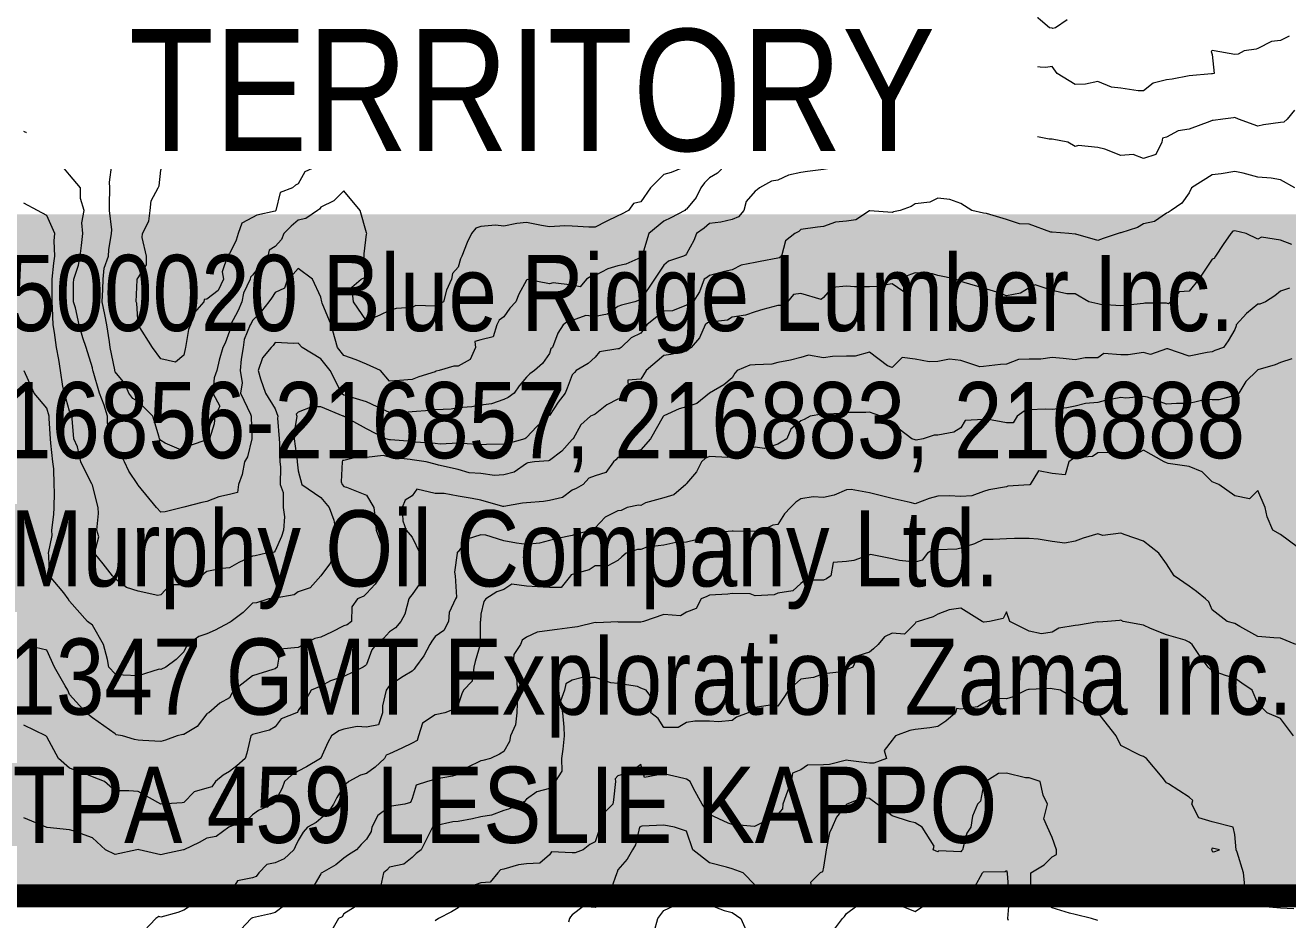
# Model space of a CAD drawing. Extents: x 537850 to 541798, y 6045627 to 6050132.
# Drawn here: x 539996.5 to 540162.2, y 6046862.9 to 6046980.4 of the extents above; entities that cross this region are included whole.
import ezdxf

# ---------------------------------------------------------------- set-up
doc = ezdxf.new("R2010")
doc.units = 0
doc.header["$LTSCALE"] = 5
doc.linetypes.add('DASHED2', pattern=[9.525, 6.35, -3.175])
doc.layers.add('Contour_Line_Intermediate', color=7, linetype='DASHED2', true_color=0xd9d9d9)
doc.layers.add('Contour_Line_Major', color=7, linetype='Continuous', true_color=0x6b6b6b)
doc.layers.add('L-MON', color=1, linetype='Continuous')
doc.layers.add('L-UNS-T', color=3, linetype='Continuous')
doc.styles.add('80', font='ARIALN.TTF', dxfattribs={"height": 10})
doc.styles.add('80L', font='ARIALN.TTF', dxfattribs={"height": 10})

# ---------------------------------------------------------------- blocks, each defined once
blk = doc.blocks.new('*U481')
h = blk.add_hatch(color=255)
edge = h.paths.add_edge_path()
edge.add_line((-104, -45.5), (104, -45.5))
edge.add_arc((104, -39.5), 6, 270, 360)
edge.add_line((110, -39.5), (110, 38))
edge.add_arc((104, 38), 6, 360, 450)
edge.add_line((104, 44), (-104, 44))
edge.add_arc((-104, 38), 6, 90, 180)
edge.add_line((-110, 38), (-110, -39.5))
edge.add_arc((-104, -39.5), 6, 180, 270)
at = {"color": 44, "flags": 128}
blk.add_lwpolyline([(-104, -45.5, 3, 3, 0), (104, -45.5, 3, 3, 0.414214), (110, -39.5, 3, 3, 0), (110, 38, 3, 0, 0.414214), (104, 44, 0, 0, 0), (-104, 44, 0, 0, 0.414214), (-110, 38, 0, 0, 0), (-110, -39.5, 0, 3, 0.414214)], format="xyseb", close=True, dxfattribs=at)
at = {"color": 44, "style": '80'}
blk.add_attdef('ENTER_TEXT_001', (-35.99, -5), '', height=10, dxfattribs=at)

msp = doc.modelspace()

# ---------------------------------------------------------------- linework, layer by layer
at = {"layer": 'Contour_Line_Intermediate', "linetype": 'Continuous', "lineweight": 13, "flags": 128}
for points, elevation in [([(540133.277, 6046981.065), (540131.755, 6046980.023), (540131.394, 6046979.948), (540131.319, 6046979.971), (540130.971, 6046980.023), (540128.319, 6046982.297)], 902.957), ([(540106.658, 6046980.685), (540104.957, 6046980.023), (540104.492, 6046979.851), (540104.32, 6046979.726), (540103.253, 6046978.09), (540101.32, 6046978.038), (540100.387, 6046977.956), (540098.32, 6046977.576), (540097.92, 6046977.423), (540097.214, 6046977.023), (540096.324, 6046976.02), (540095.321, 6046975.496), (540094.46, 6046974.884), (540092.734, 6046974.023), (540092.451, 6046973.893), (540092.321, 6046973.775), (540091.376, 6046971.968), (540089.602, 6046971.023), (540089.566, 6046970.779), (540089.321, 6046970.644), (540088.258, 6046969.086), (540087.252, 6046968.023), (540086.673, 6046967.671), (540086.321, 6046967.457), (540085.253, 6046966.092), (540084.735, 6046965.024), (540083.497, 6046962.2), (540083.461, 6046962.024), (540083.394, 6046961.951), (540083.321, 6046961.86), (540081.318, 6046961.027), (540080.321, 6046960.746), (540078.606, 6046959.024), (540077.321, 6046957.155), (540076.376, 6046956.969), (540075.699, 6046956.024), (540074.777, 6046955.568), (540074.322, 6046955.343), (540072.759, 6046954.587), (540071.322, 6046953.821), (540070.498, 6046953.848), (540068.322, 6046953.988), (540067.326, 6046954.02), (540065.322, 6046953.877), (540064.284, 6046954.062), (540062.322, 6046954.468), (540061.03, 6046954.316), (540059.322, 6046953.974), (540058.254, 6046954.092), (540056.322, 6046953.917), (540055.645, 6046953.701), (540055.095, 6046953.024), (540054.527, 6046951.819), (540053.836, 6046950.024), (540053.659, 6046949.688), (540053.323, 6046948.569), (540052.6, 6046947.747), (540052.467, 6046947.024), (540051.789, 6046945.558), (540051.431, 6046944.025), (540050.707, 6046943.64), (540050.323, 6046943.444), (540047.8, 6046943.548), (540047.323, 6046943.301), (540045.185, 6046943.163), (540044.323, 6046942.887), (540043.076, 6046942.272), (540041.323, 6046941.537), (540039.604, 6046944.025), (540039.401, 6046945.946), (540040.614, 6046947.024), (540041.105, 6046947.243), (540041.002, 6046950.024), (540041.002, 6046950.346), (540041.323, 6046952.903), (540041.339, 6046953.008), (540041.341, 6046953.024), (540041.323, 6046953.097), (540040.463, 6046956.024), (540038.323, 6046958.622), (540037.038, 6046957.31), (540035.324, 6046956.473), (540035.153, 6046956.195), (540034.875, 6046956.024), (540033.355, 6046954.993), (540032.324, 6046954.781), (540031.398, 6046953.95), (540030.472, 6046953.024), (540030.144, 6046952.204), (540029.324, 6046951.311), (540028.539, 6046950.809), (540028.336, 6046950.024), (540027.419, 6046948.929), (540026.324, 6046947.527), (540026.078, 6046947.271), (540026.052, 6046947.024), (540025.168, 6046945.18), (540024.956, 6046944.025), (540024.439, 6046942.91), (540023.469, 6046941.025), (540023.427, 6046940.922), (540023.324, 6046940.182), (540022.741, 6046938.608), (540022.461, 6046938.025), (540021.981, 6046936.369), (540021.657, 6046935.025), (540021.314, 6046934.035), (540021.126, 6046932.025), (540022.034, 6046930.315), (540021.39, 6046929.025), (540021.328, 6046928.022), (540020.674, 6046926.025), (540020.424, 6046925.925), (540020.324, 6046925.904), (540018.172, 6046925.178), (540017.324, 6046924.397), (540014.886, 6046925.464), (540014.325, 6046925.796), (540014.14, 6046926.025), (540014.091, 6046926.259), (540013.241, 6046929.025), (540011.325, 6046930.957), (540010.62, 6046931.32), (540010.098, 6046932.025), (540009.585, 6046933.285), (540008.325, 6046934.841), (540008.265, 6046935.025), (540008.252, 6046935.098), (540007.651, 6046938.025), (540007.551, 6046938.799), (540007.227, 6046941.025), (540006.964, 6046942.385), (540006.624, 6046944.025), (540006.683, 6046945.667), (540006.731, 6046947.024), (540006.885, 6046948.464), (540007.428, 6046950.024), (540007.49, 6046950.859), (540007.814, 6046953.024), (540007.867, 6046953.482), (540007.585, 6046956.024), (540007.585, 6046956.764), (540007.627, 6046959.024), (540007.586, 6046959.763), (540007.895, 6046962.024), (540007.863, 6046962.486), (540008.325, 6046964.39), (540008.592, 6046964.757), (540008.642, 6046965.024), (540011.325, 6046966.679), (540011.986, 6046967.362), (540012.3, 6046968.023), (540012.503, 6046969.844), (540012.849, 6046971.023), (540013.018, 6046972.329), (540013.703, 6046974.023), (540013.829, 6046974.519), (540014.325, 6046976.786), (540014.376, 6046976.971), (540014.384, 6046977.023), (540014.325, 6046977.353), (540013.962, 6046980.023), (540013.826, 6046980.521)], 902.957), ([(540094.208, 6046981.135), (540093.003, 6046980.023), (540092.516, 6046979.828), (540092.321, 6046979.72), (540090.954, 6046978.389), (540089.653, 6046977.023), (540089.497, 6046976.847), (540089.321, 6046976.333), (540087.951, 6046975.393), (540086.321, 6046974.639), (540085.999, 6046974.345), (540085.915, 6046974.023), (540084.617, 6046972.727), (540083.321, 6046971.187), (540083.165, 6046971.18), (540083.008, 6046971.023), (540082.433, 6046968.912), (540082.077, 6046968.023), (540080.849, 6046967.496), (540080.321, 6046967.198), (540079.36, 6046967.063), (540077.321, 6046966.559), (540075.587, 6046966.758), (540074.322, 6046966.564), (540072.359, 6046966.986), (540071.322, 6046965.325), (540071.146, 6046965.2), (540068.322, 6046965.466), (540067.776, 6046965.57), (540067.334, 6046965.024), (540066.072, 6046964.274), (540065.322, 6046963.431), (540063.633, 6046963.712), (540062.322, 6046964.295), (540061.348, 6046965.024), (540059.322, 6046965.9), (540058.317, 6046966.029), (540056.322, 6046966.029), (540055.386, 6046965.96), (540053.323, 6046965.632), (540052.831, 6046965.516), (540050.323, 6046965.509), (540049.804, 6046965.543), (540047.323, 6046965.969), (540044.33, 6046968.023), (540044.323, 6046968.03), (540043.01, 6046971.023), (540041.323, 6046973.329), (540038.762, 6046973.585), (540038.323, 6046973.46), (540037.385, 6046971.961), (540037.03, 6046971.023), (540036.856, 6046969.491), (540036.804, 6046968.023), (540036.574, 6046966.773), (540036.438, 6046965.024), (540035.324, 6046962.13), (540035.239, 6046962.024), (540033.227, 6046961.121), (540032.324, 6046959.513), (540031.988, 6046959.359), (540031.613, 6046959.024), (540029.963, 6046958.385), (540029.423, 6046956.024), (540029.371, 6046955.977), (540029.324, 6046955.93), (540026.927, 6046955.421), (540026.324, 6046955.092), (540024.961, 6046954.387), (540024.45, 6046953.024), (540024.217, 6046952.132), (540023.324, 6046950.328), (540023.158, 6046950.191), (540023.054, 6046950.024), (540022.371, 6046947.977), (540022.53, 6046947.024), (540021.837, 6046945.512), (540020.324, 6046944.378), (540020.016, 6046944.332), (540019.97, 6046944.025), (540018.721, 6046942.628), (540018.197, 6046941.025), (540017.938, 6046940.411), (540017.523, 6046938.025), (540017.492, 6046937.857), (540017.324, 6046937.047), (540016.236, 6046936.114), (540014.325, 6046936.564), (540013.203, 6046938.025), (540011.325, 6046940.998), (540011.315, 6046941.015), (540011.312, 6046941.025), (540011.159, 6046943.858), (540011.062, 6046944.025), (540011.206, 6046946.906), (540011.217, 6046947.024), (540011.325, 6046947.198), (540012.444, 6046948.905), (540012.411, 6046950.024), (540011.859, 6046952.489), (540011.893, 6046953.024), (540012.731, 6046954.618), (540012.897, 6046956.024), (540013.049, 6046957.3), (540013.955, 6046959.024), (540014.069, 6046959.279), (540014.325, 6046961.344), (540014.492, 6046961.856), (540014.659, 6046962.024), (540014.859, 6046962.558), (540016.376, 6046965.024), (540016.913, 6046965.435), (540017.324, 6046965.709), (540018.622, 6046966.726), (540018.743, 6046968.023), (540018.844, 6046969.503), (540018.894, 6046971.023), (540019.222, 6046972.126), (540019.498, 6046974.023), (540019.576, 6046974.772), (540020.324, 6046976.839), (540020.433, 6046976.914), (540020.479, 6046977.023), (540021.527, 6046978.82), (540021.848, 6046980.023), (540022.159, 6046981.188)], 903.957), ([(540162.428, 6046978.913), (540161.317, 6046978.36), (540160.097, 6046978.244), (540158.318, 6046977.295), (540158.106, 6046977.234), (540156.523, 6046977.023), (540155.755, 6046976.586), (540155.318, 6046976.524), (540152.583, 6046977.023), (540152.318, 6046977.035), (540152.297, 6046977.023), (540152.212, 6046976.917), (540152.318, 6046976.502), (540152.571, 6046974.023), (540152.357, 6046973.984), (540152.318, 6046973.975), (540152.258, 6046973.963), (540149.318, 6046973.707), (540147.077, 6046973.264), (540146.318, 6046973.187), (540144.573, 6046972.768), (540143.318, 6046971.735), (540142.607, 6046971.735), (540140.318, 6046972.078), (540139.091, 6046972.251), (540137.319, 6046972.973), (540135.703, 6046972.639), (540134.319, 6046972.598), (540131.993, 6046974.023), (540131.319, 6046974.937), (540130.511, 6046974.831), (540128.319, 6046974.95), (540126.285, 6046976.058), (540125.319, 6046975.519), (540124.184, 6046975.158), (540122.319, 6046976.139), (540120.203, 6046976.139), (540119.319, 6046975.695), (540117.648, 6046975.695), (540116.32, 6046974.8), (540116.138, 6046974.205), (540114.325, 6046974.023), (540113.382, 6046973.961), (540113.32, 6046973.922), (540111.61, 6046972.733), (540110.32, 6046972.543), (540108.305, 6046973.038), (540107.32, 6046973.012), (540105.716, 6046972.627), (540104.32, 6046972.358), (540103.08, 6046972.263), (540101.32, 6046972.128), (540100.569, 6046971.775), (540098.762, 6046971.023), (540098.609, 6046970.735), (540098.32, 6046970.472), (540097.271, 6046969.073), (540096.851, 6046968.023), (540096.039, 6046967.306), (540095.321, 6046967.282), (540093.974, 6046966.37), (540092.321, 6046965.76), (540091.716, 6046965.629), (540090.453, 6046965.024), (540089.321, 6046963.718), (540088.44, 6046962.024), (540087.391, 6046960.954), (540086.321, 6046960.342), (540085.686, 6046959.659), (540085.185, 6046959.024), (540084.593, 6046957.752), (540083.321, 6046956.186), (540083.204, 6046956.142), (540083.117, 6046956.024), (540081.27, 6046955.076), (540080.321, 6046954.626), (540078.357, 6046953.024), (540077.533, 6046950.236), (540077.431, 6046950.024), (540077.321, 6046949.871), (540075.363, 6046948.983), (540074.322, 6046948.763), (540072.99, 6046948.356), (540071.322, 6046947.495), (540070.905, 6046947.441), (540070.2, 6046947.024), (540069.339, 6046946.007), (540068.322, 6046946.211), (540065.827, 6046946.52), (540065.322, 6046946.393), (540062.396, 6046946.951), (540062.322, 6046946.885), (540061.312, 6046945.034), (540060.93, 6046944.025), (540060.144, 6046943.203), (540059.322, 6046942.058), (540058.724, 6046941.623), (540058.403, 6046941.025), (540057.93, 6046939.417), (540056.322, 6046939.059), (540055.547, 6046938.801), (540055.633, 6046938.025), (540054.903, 6046936.444), (540053.323, 6046935.575), (540052.783, 6046935.565), (540050.854, 6046935.025), (540050.445, 6046934.903), (540050.323, 6046934.837), (540048.18, 6046934.168), (540047.323, 6046933.825), (540045.636, 6046933.712), (540044.323, 6046933.625), (540043.142, 6046935.025), (540041.323, 6046935.843), (540039.949, 6046936.399), (540038.323, 6046936.978), (540037.48, 6046938.025), (540037.21, 6046939.138), (540036.664, 6046941.025), (540035.496, 6046943.852), (540035.436, 6046944.025), (540035.324, 6046944.636), (540034.199, 6046947.024), (540032.324, 6046948.411), (540031.686, 6046947.662), (540030.937, 6046947.024), (540030.521, 6046945.827), (540029.324, 6046945.257), (540028.847, 6046944.502), (540028.496, 6046944.025), (540027.532, 6046942.817), (540026.324, 6046941.584), (540026.147, 6046941.202), (540026.055, 6046941.025), (540025.256, 6046939.093), (540025.108, 6046938.025), (540024.848, 6046936.501), (540024.709, 6046935.025), (540024.965, 6046933.384), (540024.746, 6046932.025), (540026.071, 6046929.279), (540026.164, 6046929.025), (540026.252, 6046926.097), (540026.251, 6046926.025), (540025.666, 6046923.684), (540025.29, 6046923.026), (540025.002, 6046921.348), (540024.517, 6046920.026), (540024.364, 6046918.986), (540023.324, 6046918.72), (540021.934, 6046918.416), (540020.324, 6046917.823), (540019.679, 6046917.671), (540017.324, 6046917.042), (540017.308, 6046917.042), (540017.132, 6046917.026), (540014.886, 6046916.465), (540014.325, 6046916.402), (540013.749, 6046917.026), (540011.325, 6046919.941), (540011.295, 6046919.996), (540011.289, 6046920.026), (540010.084, 6046921.785), (540009.521, 6046923.026), (540009.122, 6046923.823), (540008.325, 6046924.222), (540007.252, 6046926.025), (540007.361, 6046926.989), (540007.322, 6046929.025), (540006.872, 6046930.478), (540006.241, 6046932.025), (540005.407, 6046934.943), (540005.38, 6046935.025), (540005.325, 6046935.342), (540004.514, 6046938.025), (540004.046, 6046939.304), (540003.584, 6046941.025), (540003.125, 6046943.224), (540002.853, 6046944.025), (540002.853, 6046946.496), (540002.889, 6046947.024), (540003.51, 6046948.84), (540003.724, 6046950.024), (540003.896, 6046951.453), (540004.056, 6046953.024), (540003.932, 6046954.417), (540004.243, 6046956.024), (540003.758, 6046957.591), (540003.758, 6046959.024), (540002.325, 6046960.698), (540001.2, 6046962.024), (539999.43, 6046964.919), (539999.359, 6046965.024), (539999.325, 6046965.091), (539999.258, 6046965.091), (539996.325, 6046966.415)], 901.957), ([(540163.142, 6046969.199), (540162.189, 6046968.023), (540161.721, 6046967.62), (540161.317, 6046967.574), (540159.058, 6046967.283), (540158.318, 6046967.098), (540155.78, 6046968.023), (540155.318, 6046968.26), (540155.136, 6046968.206), (540153.74, 6046968.023), (540152.472, 6046967.87), (540152.318, 6046967.858), (540152.029, 6046967.735), (540149.318, 6046966.708), (540147.852, 6046966.489), (540146.318, 6046965.677), (540145.808, 6046965.534), (540145.704, 6046965.024), (540144.937, 6046963.405), (540143.318, 6046962.865), (540141.96, 6046963.382), (540140.318, 6046963.246), (540138.249, 6046964.093), (540137.319, 6046964.291), (540134.767, 6046964.575), (540134.319, 6046964.425), (540133.378, 6046965.024), (540131.319, 6046965.382), (540130.944, 6046965.399), (540128.319, 6046965.905), (540127.665, 6046965.678), (540125.319, 6046965.863), (540123.939, 6046966.404), (540122.319, 6046966.426), (540120.711, 6046966.632), (540119.319, 6046965.905), (540118.283, 6046966.06), (540116.368, 6046965.024), (540116.32, 6046965.004), (540116.277, 6046964.981), (540115.947, 6046965.024), (540113.32, 6046965.085), (540113.256, 6046965.087), (540112.643, 6046965.024), (540110.32, 6046964.248), (540109.132, 6046962.024), (540107.817, 6046961.527), (540107.32, 6046961.603), (540104.376, 6046961.968), (540104.32, 6046961.955), (540101.824, 6046961.52), (540101.32, 6046961.396), (540099.202, 6046961.143), (540098.32, 6046961.011), (540096.694, 6046960.651), (540095.321, 6046960.032), (540094.472, 6046959.873), (540092.881, 6046959.024), (540092.601, 6046958.744), (540092.321, 6046958.584), (540091.13, 6046957.214), (540090.834, 6046956.024), (540090.13, 6046955.215), (540089.321, 6046954.847), (540087.834, 6046954.511), (540086.321, 6046954.333), (540085.621, 6046953.725), (540084.644, 6046953.024), (540084.27, 6046952.076), (540083.321, 6046950.357), (540083.181, 6046950.165), (540082.923, 6046950.024), (540080.957, 6046949.388), (540080.321, 6046948.832), (540079.116, 6046947.024), (540077.321, 6046944.332), (540077.088, 6046944.258), (540076.553, 6046944.025), (540074.77, 6046943.576), (540074.322, 6046943.426), (540072.954, 6046942.393), (540071.322, 6046942.119), (540070.09, 6046942.257), (540068.322, 6046941.596), (540067.826, 6046941.521), (540067.106, 6046941.025), (540066.428, 6046939.919), (540065.742, 6046938.025), (540065.485, 6046937.862), (540065.322, 6046937.257), (540064.399, 6046935.948), (540063.356, 6046935.025), (540062.766, 6046934.582), (540062.322, 6046934.138), (540061.342, 6046933.005), (540060.696, 6046932.025), (540059.888, 6046931.46), (540059.322, 6046931.219), (540057.704, 6046930.644), (540056.322, 6046930.458), (540055.118, 6046930.23), (540053.323, 6046930.098), (540052.437, 6046929.911), (540050.323, 6046929.838), (540049.601, 6046929.747), (540047.323, 6046929.565), (540046.794, 6046929.555), (540044.323, 6046929.505), (540043.441, 6046929.907), (540041.323, 6046930.917), (540038.665, 6046931.684), (540038.323, 6046931.791), (540038.001, 6046932.025), (540037.755, 6046932.593), (540036.546, 6046935.025), (540035.324, 6046936.552), (540032.839, 6046938.025), (540032.324, 6046938.594), (540031.783, 6046938.566), (540029.324, 6046938.683), (540029.044, 6046938.305), (540028.78, 6046938.025), (540027.657, 6046936.692), (540027.066, 6046935.025), (540027.411, 6046933.938), (540028.056, 6046932.025), (540029.324, 6046929.975), (540029.672, 6046929.025), (540029.621, 6046928.729), (540029.82, 6046926.025), (540029.904, 6046925.445), (540029.941, 6046923.026), (540030.002, 6046922.347), (540029.963, 6046920.026), (540030.355, 6046918.995), (540030.377, 6046917.026), (540030.541, 6046915.809), (540030.422, 6046914.026), (540030.146, 6046913.204), (540029.324, 6046911.302), (540029.193, 6046911.157), (540028.19, 6046911.026), (540026.669, 6046910.681), (540026.324, 6046910.603), (540024.561, 6046909.789), (540023.324, 6046909.068), (540022.363, 6046908.988), (540020.324, 6046908.617), (540020.007, 6046908.343), (540019.705, 6046908.026), (540018.049, 6046907.302), (540017.324, 6046906.836), (540015.515, 6046906.836), (540014.325, 6046905.526), (540013.917, 6046905.434), (540011.325, 6046906.038), (540009.809, 6046906.511), (540008.325, 6046907.624), (540007.954, 6046908.026), (540006.717, 6046909.635), (540005.586, 6046911.026), (540006.187, 6046913.164), (540005.914, 6046914.026), (540006.133, 6046916.218), (540006.066, 6046917.026), (540005.325, 6046919.95), (540005.287, 6046920.026), (540005.263, 6046920.088), (540003.797, 6046923.026), (540003.348, 6046925.002), (540002.869, 6046926.025), (540002.651, 6046928.7), (540002.705, 6046929.025), (540002.325, 6046929.664), (540001.644, 6046932.025), (540001.461, 6046932.889), (540001.15, 6046935.025), (540000.905, 6046936.445), (540000.607, 6046938.025), (540000.367, 6046939.983), (540000.155, 6046941.025), (540000.096, 6046943.254), (540000.024, 6046944.025), (540000.024, 6046946.326), (540000.024, 6046947.024), (540000.239, 6046949.11), (540000.409, 6046950.024), (540000.297, 6046952.053), (540000.38, 6046953.024), (539999.325, 6046955.384), (539998.104, 6046956.024), (539996.325, 6046957.002)], 900.957), ([(540162.776, 6046951.565), (540161.317, 6046952.135), (540158.797, 6046952.545), (540158.318, 6046952.242), (540156.804, 6046953.024), (540155.318, 6046953.371), (540155.048, 6046953.294), (540154.797, 6046953.024), (540153.791, 6046951.551), (540152.748, 6046950.024), (540152.604, 6046949.738), (540152.318, 6046949.648), (540150.569, 6046947.024), (540149.318, 6046945.445), (540147.986, 6046945.356), (540146.922, 6046944.025), (540146.572, 6046943.771), (540146.318, 6046943.842), (540143.501, 6046943.842), (540143.318, 6046943.806), (540140.781, 6046943.562), (540140.318, 6046943.5), (540137.653, 6046943.69), (540137.319, 6046943.79), (540136.15, 6046944.025), (540134.319, 6046945.071), (540133.268, 6046945.075), (540131.319, 6046945.515), (540129.083, 6046946.26), (540128.319, 6046945.878), (540127.179, 6046945.165), (540125.319, 6046944.827), (540124.056, 6046945.288), (540122.319, 6046945.812), (540119.767, 6046946.577), (540119.319, 6046946.711), (540118.694, 6046947.024), (540116.32, 6046947.499), (540115.623, 6046947.721), (540113.32, 6046947.844), (540112.705, 6046947.639), (540111.212, 6046947.024), (540112.401, 6046944.943), (540110.32, 6046946.4), (540108.295, 6046946.049), (540107.32, 6046945.984), (540105.36, 6046945.984), (540104.32, 6046946.071), (540102.432, 6046945.913), (540101.32, 6046944.618), (540101.008, 6046944.337), (540098.32, 6046945.11), (540097.356, 6046944.989), (540096.584, 6046944.025), (540095.807, 6046943.539), (540095.321, 6046943.539), (540093.34, 6046943.005), (540092.321, 6046942.731), (540091.07, 6046942.275), (540089.321, 6046942.004), (540088.703, 6046941.642), (540086.321, 6046941.37), (540086.068, 6046941.278), (540085.77, 6046941.025), (540085.023, 6046939.323), (540083.931, 6046938.025), (540083.596, 6046937.75), (540083.321, 6046937.551), (540081.248, 6046937.099), (540080.321, 6046936.973), (540078.023, 6046935.025), (540077.321, 6046933.856), (540075.601, 6046933.746), (540075.702, 6046932.025), (540074.938, 6046931.408), (540074.322, 6046931.245), (540072.842, 6046930.505), (540071.322, 6046929.289), (540071.157, 6046929.19), (540070.723, 6046929.025), (540069.458, 6046927.889), (540068.434, 6046926.025), (540068.367, 6046925.98), (540068.322, 6046925.967), (540066.934, 6046924.414), (540065.322, 6046923.195), (540065.206, 6046923.142), (540063.345, 6046923.026), (540062.476, 6046922.872), (540062.322, 6046922.79), (540060.71, 6046921.638), (540059.322, 6046921.308), (540058.108, 6046921.24), (540056.322, 6046921.484), (540054.795, 6046921.553), (540053.323, 6046921.995), (540050.777, 6046922.572), (540050.323, 6046922.716), (540049.153, 6046923.026), (540047.323, 6046923.287), (540047.039, 6046923.31), (540044.323, 6046923.639), (540043.516, 6046923.832), (540041.323, 6046923.581), (540040.589, 6046923.76), (540038.323, 6046923.173), (540038.164, 6046923.185), (540038.113, 6046923.026), (540037.973, 6046920.376), (540038.118, 6046920.026), (540038.323, 6046919.772), (540038.664, 6046919.686), (540041.323, 6046918.654), (540042.251, 6046917.026), (540042.419, 6046915.93), (540042.561, 6046914.026), (540043.329, 6046912.02), (540043.388, 6046911.026), (540043.448, 6046908.902), (540043.181, 6046908.026), (540042.426, 6046906.924), (540041.323, 6046905.703), (540040.968, 6046905.381), (540040.14, 6046905.026), (540039.388, 6046903.962), (540039.341, 6046902.027), (540038.747, 6046901.603), (540038.323, 6046901.477), (540036.702, 6046900.648), (540035.324, 6046899.998), (540034.538, 6046899.812), (540032.863, 6046899.027), (540032.584, 6046898.766), (540032.324, 6046898.623), (540029.964, 6046898.387), (540029.591, 6046896.027), (540029.324, 6046895.819), (540029.024, 6046895.728), (540026.324, 6046894.916), (540023.912, 6046893.027), (540023.673, 6046892.678), (540023.324, 6046892.012), (540022.04, 6046891.311), (540020.595, 6046890.027), (540020.394, 6046889.957), (540020.324, 6046889.9), (540019.093, 6046888.259), (540017.324, 6046887.2), (540017.175, 6046887.176), (540016.464, 6046887.027), (540014.919, 6046886.433), (540014.325, 6046886.263), (540011.943, 6046886.409), (540011.325, 6046886.447), (540010.846, 6046886.549), (540009.293, 6046887.027), (540008.454, 6046887.156), (540008.325, 6046887.269), (540007.553, 6046887.799), (540005.325, 6046889.407), (540004.492, 6046890.027), (540002.325, 6046892.452), (540002.095, 6046893.027), (540001.755, 6046893.597), (540000.34, 6046896.027), (539999.325, 6046898.291), (539996.382, 6046898.97)], 898.957), ([(540162.497, 6046945.845), (540161.317, 6046945.412), (540160.533, 6046944.809), (540159.313, 6046944.025), (540158.602, 6046943.74), (540158.318, 6046943.71), (540156.832, 6046942.51), (540155.483, 6046941.025), (540155.462, 6046940.881), (540155.318, 6046940.388), (540154.447, 6046938.896), (540153.814, 6046938.025), (540152.692, 6046937.651), (540152.318, 6046937.458), (540151.661, 6046937.368), (540149.318, 6046936.915), (540146.485, 6046937.858), (540146.318, 6046937.853), (540144.221, 6046937.122), (540143.318, 6046937.383), (540141.281, 6046937.062), (540140.318, 6046937.083), (540138.118, 6046937.226), (540137.319, 6046936.679), (540135.664, 6046936.679), (540134.319, 6046936.424), (540132.767, 6046936.577), (540131.319, 6046936.73), (540129.826, 6046936.518), (540128.319, 6046936.518), (540126.885, 6046936.459), (540125.319, 6046935.858), (540124.528, 6046935.816), (540122.319, 6046935.538), (540121.835, 6046935.509), (540119.319, 6046936.347), (540117.832, 6046936.512), (540116.32, 6046936.21), (540115.176, 6046936.169), (540113.32, 6046936.505), (540111.641, 6046936.704), (540110.32, 6046935.42), (540109.716, 6046935.629), (540107.32, 6046937.399), (540105.467, 6046936.878), (540104.32, 6046936.908), (540102.486, 6046936.859), (540101.32, 6046936.685), (540099.318, 6046937.027), (540098.32, 6046936.739), (540096.981, 6046936.365), (540095.321, 6046936.082), (540094.506, 6046935.84), (540092.321, 6046935.765), (540091.622, 6046935.724), (540089.966, 6046935.025), (540089.667, 6046934.678), (540089.321, 6046934.027), (540088.229, 6046933.117), (540086.321, 6046932.027), (540086.321, 6046932.026), (540086.32, 6046932.025), (540084.677, 6046930.669), (540083.321, 6046930.244), (540082.369, 6046929.977), (540080.321, 6046929.047), (540080.298, 6046929.025), (540080.273, 6046928.977), (540078.607, 6046926.025), (540077.321, 6046924.611), (540076.108, 6046924.239), (540074.322, 6046923.569), (540074.057, 6046923.29), (540073.715, 6046923.026), (540072.725, 6046921.623), (540071.322, 6046921.176), (540070.478, 6046920.87), (540069.74, 6046920.026), (540068.816, 6046919.531), (540068.322, 6046919.291), (540067.035, 6046918.313), (540065.322, 6046917.94), (540064.532, 6046917.816), (540062.322, 6046917.63), (540061.768, 6046917.58), (540059.322, 6046917.151), (540059.188, 6046917.16), (540056.322, 6046917.998), (540055.173, 6046918.176), (540053.323, 6046918.514), (540051.509, 6046918.84), (540050.323, 6046918.833), (540047.93, 6046919.418), (540047.323, 6046918.533), (540046.379, 6046917.97), (540045.986, 6046917.026), (540046.09, 6046915.259), (540046.534, 6046914.026), (540047.323, 6046913.112), (540048.323, 6046911.026), (540048.448, 6046909.901), (540048.579, 6046908.026), (540048.323, 6046907.026), (540047.323, 6046905.571), (540047.051, 6046905.299), (540046.862, 6046905.026), (540046.348, 6046903.002), (540045.809, 6046902.027), (540045.123, 6046901.227), (540044.323, 6046900.67), (540043.558, 6046899.792), (540042.555, 6046899.027), (540042.01, 6046898.34), (540041.323, 6046896.391), (540041.15, 6046896.2), (540040.868, 6046896.027), (540038.323, 6046894.813), (540036.559, 6046894.263), (540035.324, 6046893.566), (540034.028, 6046893.027), (540033.426, 6046891.924), (540032.324, 6046890.349), (540032.243, 6046890.108), (540032.136, 6046890.027), (540030.118, 6046889.233), (540029.324, 6046888.203), (540028.574, 6046887.778), (540026.324, 6046887.202), (540026.233, 6046887.119), (540026.133, 6046887.027), (540025.593, 6046884.759), (540025.373, 6046884.028), (540024.277, 6046883.074), (540023.324, 6046882.32), (540022.486, 6046881.866), (540021.5, 6046881.028), (540021.016, 6046880.336), (540020.324, 6046880.155), (540018.69, 6046879.662), (540017.324, 6046878.246), (540017.12, 6046878.232), (540014.325, 6046878.041), (540014.291, 6046878.061), (540011.325, 6046879.712), (540010.103, 6046879.806), (540008.325, 6046879.806), (540006.897, 6046881.028), (540005.325, 6046881.617), (540004.265, 6046882.088), (540002.325, 6046882.795), (540000.887, 6046884.028), (539999.325, 6046886.91), (539999.187, 6046887.027), (539996.325, 6046888.408)], 897.957), ([(540162.786, 6046936.557), (540161.317, 6046936.041), (540160.604, 6046935.739), (540158.318, 6046935.082), (540158.291, 6046935.051), (540158.218, 6046935.025), (540156.758, 6046933.585), (540155.812, 6046932.025), (540155.572, 6046931.771), (540155.318, 6046931.706), (540153.192, 6046931.151), (540152.318, 6046931.151), (540151.5, 6046931.208), (540149.318, 6046930.675), (540147.652, 6046930.691), (540146.318, 6046930.599), (540143.826, 6046931.517), (540143.318, 6046931.605), (540140.981, 6046931.363), (540140.318, 6046931.482), (540138.285, 6046931.058), (540137.319, 6046930.794), (540135.683, 6046930.661), (540134.319, 6046930.32), (540133.25, 6046930.094), (540131.319, 6046929.887), (540130.432, 6046929.912), (540128.319, 6046929.848), (540127.657, 6046929.688), (540126.722, 6046929.025), (540126.185, 6046928.159), (540125.319, 6046928.159), (540122.728, 6046928.616), (540122.319, 6046928.561), (540119.905, 6046928.44), (540119.319, 6046927.485), (540118.423, 6046926.922), (540116.32, 6046926.538), (540115.826, 6046926.519), (540114.407, 6046926.025), (540113.465, 6046925.88), (540113.32, 6046925.898), (540112.92, 6046926.025), (540110.32, 6046928.018), (540108.815, 6046929.025), (540107.32, 6046929.548), (540106.845, 6046929.501), (540104.32, 6046929.501), (540103.993, 6046929.352), (540101.32, 6046929.266), (540101.074, 6046929.272), (540099.548, 6046929.025), (540098.778, 6046928.568), (540098.32, 6046928.408), (540097.023, 6046927.323), (540096.508, 6046926.025), (540095.729, 6046925.618), (540095.321, 6046925.338), (540093.563, 6046924.783), (540092.321, 6046924.955), (540090.735, 6046924.612), (540089.321, 6046923.651), (540088.75, 6046923.596), (540086.321, 6046923.698), (540085.829, 6046923.517), (540085.3, 6046923.026), (540084.635, 6046921.711), (540083.321, 6046920.182), (540083.252, 6046920.095), (540083.214, 6046920.026), (540081.67, 6046918.677), (540080.321, 6046918.268), (540077.926, 6046917.631), (540077.321, 6046917.296), (540077.018, 6046917.33), (540075.544, 6046917.026), (540074.732, 6046916.616), (540074.322, 6046916.58), (540072.619, 6046915.728), (540071.322, 6046914.331), (540071.18, 6046914.168), (540070.925, 6046914.026), (540068.852, 6046913.496), (540068.322, 6046913.343), (540066.396, 6046912.953), (540065.322, 6046912.665), (540064.01, 6046912.339), (540062.322, 6046912.175), (540061.006, 6046912.343), (540059.322, 6046912.619), (540056.96, 6046913.388), (540056.322, 6046913.43), (540054.506, 6046912.843), (540053.323, 6046911.171), (540053.221, 6046911.128), (540053.204, 6046911.026), (540052.842, 6046908.507), (540052.925, 6046908.026), (540053.119, 6046905.23), (540052.977, 6046905.026), (540052.147, 6046903.202), (540052.059, 6046902.027), (540051.47, 6046900.879), (540050.323, 6046900.069), (540049.892, 6046899.457), (540049.616, 6046899.027), (540048.816, 6046897.534), (540047.731, 6046896.027), (540047.568, 6046895.782), (540047.323, 6046895.506), (540046.132, 6046894.836), (540044.323, 6046893.633), (540043.906, 6046893.027), (540043.403, 6046890.947), (540043.403, 6046890.027), (540042.862, 6046888.488), (540041.323, 6046888.147), (540040.082, 6046888.269), (540038.323, 6046887.9), (540037.663, 6046887.688), (540036.728, 6046887.027), (540036.215, 6046886.136), (540035.324, 6046884.101), (540035.285, 6046884.066), (540035.271, 6046884.028), (540033.41, 6046882.941), (540032.324, 6046882.377), (540031.48, 6046881.871), (540030.548, 6046881.028), (540030.221, 6046880.13), (540029.324, 6046878.42), (540029.164, 6046878.188), (540028.972, 6046878.028), (540027.147, 6046877.205), (540026.324, 6046876.644), (540025.516, 6046875.836), (540023.324, 6046875.053), (540023.303, 6046875.049), (540023.235, 6046875.028), (540021.55, 6046873.803), (540020.324, 6046873.573), (540019.342, 6046873.01), (540017.324, 6046872.039), (540017.316, 6046872.036), (540017.292, 6046872.028), (540014.832, 6046871.52), (540014.325, 6046871.394), (540011.474, 6046872.028), (540011.325, 6046872.1), (540011.138, 6046872.028), (540008.325, 6046871.418), (540007.046, 6046872.028), (540005.325, 6046873.606), (540002.791, 6046874.562), (540002.325, 6046874.68), (539999.379, 6046874.974), (539999.325, 6046874.979), (539999.256, 6046875.028), (539996.325, 6046876.235)], 896.957), ([(540163.474, 6046911.87), (540161.317, 6046913.449), (540160.308, 6046914.026), (540159.551, 6046915.793), (540159.305, 6046917.026), (540158.318, 6046919.253), (540157.212, 6046918.132), (540155.318, 6046918.538), (540153.206, 6046920.026), (540152.318, 6046920.381), (540150.996, 6046921.703), (540149.318, 6046922.422), (540146.53, 6046922.814), (540146.318, 6046922.876), (540146.035, 6046923.026), (540143.318, 6046924.554), (540142.34, 6046924.004), (540140.318, 6046923.828), (540139.118, 6046924.226), (540137.319, 6046924.181), (540136.625, 6046923.719), (540134.319, 6046923.518), (540133.977, 6046923.367), (540133.521, 6046923.026), (540133.037, 6046921.308), (540131.319, 6046921.462), (540129.523, 6046921.821), (540128.446, 6046920.026), (540128.374, 6046919.97), (540128.319, 6046919.988), (540125.521, 6046919.824), (540125.319, 6046919.746), (540123.015, 6046919.33), (540122.319, 6046919.134), (540120.787, 6046918.558), (540119.319, 6046918.463), (540117.783, 6046918.563), (540116.32, 6046918.51), (540115.163, 6046918.182), (540113.32, 6046917.518), (540112.684, 6046917.662), (540110.32, 6046918.2), (540108.752, 6046918.594), (540107.32, 6046918.939), (540104.952, 6046919.394), (540104.32, 6046919.327), (540102.7, 6046918.646), (540101.32, 6046918.333), (540099.946, 6046918.401), (540098.32, 6046918.143), (540097.649, 6046917.697), (540096.974, 6046917.026), (540096.176, 6046916.17), (540095.321, 6046914.771), (540094.638, 6046914.709), (540093.273, 6046914.026), (540092.437, 6046913.909), (540092.321, 6046913.871), (540089.422, 6046913.925), (540089.321, 6046913.922), (540086.652, 6046913.695), (540086.321, 6046913.695), (540084.565, 6046912.782), (540083.321, 6046912.481), (540081.911, 6046912.436), (540080.321, 6046912.073), (540078.117, 6046911.822), (540077.321, 6046911.498), (540076.868, 6046911.479), (540075.416, 6046911.026), (540074.811, 6046910.537), (540074.322, 6046910.06), (540073.006, 6046909.342), (540071.322, 6046909.342), (540070.523, 6046908.825), (540068.322, 6046908.225), (540068.184, 6046908.164), (540068.1, 6046908.026), (540066.855, 6046906.494), (540065.322, 6046906.507), (540063.754, 6046906.594), (540062.322, 6046906.674), (540060.406, 6046906.943), (540059.322, 6046906.261), (540058.42, 6046905.929), (540056.976, 6046905.026), (540056.702, 6046904.647), (540056.322, 6046902.987), (540056.26, 6046902.089), (540056.249, 6046902.027), (540056.249, 6046899.1), (540056.223, 6046899.027), (540055.571, 6046896.779), (540055.411, 6046896.027), (540055.164, 6046894.186), (540054.04, 6046893.027), (540053.827, 6046892.522), (540053.323, 6046891.08), (540052.807, 6046890.543), (540051.606, 6046890.027), (540050.525, 6046889.825), (540050.323, 6046889.779), (540048.679, 6046888.671), (540048.137, 6046887.027), (540047.939, 6046886.411), (540047.323, 6046886.078), (540045.956, 6046885.394), (540044.323, 6046884.676), (540043.877, 6046884.474), (540043.657, 6046884.028), (540042.429, 6046882.921), (540041.323, 6046882.07), (540040.506, 6046881.845), (540038.998, 6046881.028), (540038.647, 6046880.704), (540038.323, 6046880.406), (540037.415, 6046878.936), (540036.982, 6046878.028), (540036.335, 6046877.016), (540035.324, 6046876.141), (540034.711, 6046875.64), (540033.574, 6046875.028), (540032.997, 6046874.355), (540032.324, 6046873.278), (540031.921, 6046872.431), (540031.756, 6046872.028), (540030.505, 6046870.847), (540029.324, 6046870.318), (540028.24, 6046870.112), (540027.157, 6046869.028), (540026.815, 6046868.538), (540026.324, 6046868.382), (540024.377, 6046867.976), (540023.324, 6046866.254), (540023.194, 6046866.159), (540020.846, 6046866.028), (540020.34, 6046866.013), (540020.324, 6046866.007), (540018.473, 6046864.88), (540017.324, 6046864.134), (540016.549, 6046863.804), (540014.325, 6046863.217), (540014.065, 6046863.288), (540013.649, 6046863.029), (540011.325, 6046860.565)], 895.957), ([(540162.992, 6046887.027), (540161.317, 6046889.29), (540159.547, 6046890.027), (540158.318, 6046891.256), (540157.557, 6046893.027), (540156.237, 6046893.947), (540155.318, 6046894.577), (540154.2, 6046894.909), (540152.318, 6046895.577), (540151.784, 6046896.027), (540150.738, 6046897.447), (540149.71, 6046899.027), (540149.481, 6046899.19), (540149.318, 6046899.341), (540148.766, 6046899.579), (540146.318, 6046900.289), (540144.215, 6046901.13), (540143.318, 6046901.538), (540140.63, 6046902.027), (540140.318, 6046902.23), (540140.166, 6046902.179), (540138.604, 6046902.027), (540137.382, 6046901.963), (540137.319, 6046901.975), (540134.792, 6046901.554), (540134.319, 6046901.504), (540132.198, 6046901.147), (540131.319, 6046900.633), (540129.914, 6046900.432), (540128.319, 6046900.751), (540125.768, 6046902.027), (540125.319, 6046903.296), (540124.901, 6046902.444), (540123.082, 6046902.027), (540122.392, 6046901.954), (540122.319, 6046901.957), (540122.128, 6046902.027), (540119.319, 6046903.791), (540117.794, 6046903.552), (540116.32, 6046903.002), (540115.714, 6046902.632), (540113.718, 6046902.027), (540113.409, 6046901.938), (540113.32, 6046901.76), (540111.953, 6046900.393), (540110.32, 6046900.519), (540109.326, 6046900.021), (540108.475, 6046899.027), (540107.884, 6046898.463), (540107.32, 6046898.015), (540105.829, 6046897.518), (540105.151, 6046896.027), (540104.32, 6046895.696), (540103.736, 6046895.443), (540101.32, 6046895.169), (540099.998, 6046894.704), (540098.32, 6046894.479), (540096.721, 6046893.027), (540096.161, 6046892.187), (540095.321, 6046890.928), (540094.291, 6046891.056), (540092.321, 6046890.728), (540091.881, 6046890.467), (540091.397, 6046890.027), (540089.88, 6046889.468), (540089.321, 6046889.032), (540087.507, 6046888.841), (540086.321, 6046888.944), (540084.404, 6046888.944), (540083.321, 6046888.762), (540082.244, 6046888.105), (540080.321, 6046888.105), (540079.594, 6046889.3), (540078.63, 6046890.027), (540079.004, 6046891.71), (540078.016, 6046893.027), (540077.321, 6046893.299), (540076.868, 6046893.481), (540074.322, 6046893.913), (540073.372, 6046893.977), (540071.322, 6046894.669), (540069.68, 6046894.669), (540068.322, 6046894.344), (540067.48, 6046893.869), (540067.294, 6046893.027), (540066.759, 6046891.591), (540067.023, 6046890.027), (540067.205, 6046888.144), (540067.251, 6046887.027), (540067.092, 6046885.257), (540066.897, 6046884.028), (540066.949, 6046882.401), (540066.055, 6046881.028), (540065.847, 6046880.502), (540065.322, 6046880.123), (540063.67, 6046879.68), (540062.322, 6046878.694), (540062.005, 6046878.345), (540061.545, 6046878.028), (540059.966, 6046877.384), (540059.322, 6046877.226), (540057.735, 6046876.615), (540056.322, 6046876.388), (540055.213, 6046876.137), (540053.323, 6046875.783), (540052.641, 6046875.71), (540050.323, 6046875.196), (540050.226, 6046875.125), (540049.976, 6046875.028), (540049.091, 6046873.259), (540048.476, 6046872.028), (540047.808, 6046871.543), (540047.323, 6046871.035), (540046.208, 6046870.143), (540044.323, 6046869.754), (540043.962, 6046869.39), (540043.548, 6046869.028), (540043.146, 6046867.205), (540042.247, 6046866.028), (540041.78, 6046865.571), (540041.323, 6046865.167), (540039.812, 6046864.539), (540038.323, 6046863.637), (540038.101, 6046863.251), (540037.62, 6046863.029), (540036.777, 6046861.482)], 893.957), ([(540163.03, 6046864.316), (540161.317, 6046864.388), (540159.822, 6046864.524), (540158.318, 6046864.66), (540156.574, 6046866.028), (540156.574, 6046867.772), (540156.444, 6046869.028), (540155.619, 6046871.727), (540155.491, 6046872.028), (540155.318, 6046874.046), (540155.073, 6046875.028), (540152.318, 6046875.716), (540150.557, 6046876.267), (540149.676, 6046878.028), (540149.804, 6046878.514), (540149.318, 6046878.971), (540146.614, 6046880.732), (540146.318, 6046880.828), (540146.208, 6046881.028), (540145.769, 6046881.576), (540143.727, 6046884.028), (540143.318, 6046884.3), (540142.909, 6046884.436), (540140.318, 6046885.732), (540139.742, 6046887.027), (540137.632, 6046889.714), (540137.588, 6046890.027), (540137.319, 6046890.178), (540136.866, 6046890.48), (540134.319, 6046891.895), (540132.402, 6046893.027), (540131.319, 6046893.21), (540131.123, 6046893.223), (540128.319, 6046893.124), (540128.231, 6046893.115), (540127.925, 6046893.027), (540126.188, 6046892.158), (540125.319, 6046891.887), (540123.419, 6046891.928), (540122.319, 6046891.306), (540121.52, 6046890.826), (540119.319, 6046890.512), (540118.754, 6046890.593), (540118.641, 6046890.027), (540117.379, 6046888.968), (540116.32, 6046888.229), (540115.255, 6046888.092), (540113.32, 6046887.832), (540112.623, 6046887.724), (540110.736, 6046887.027), (540110.558, 6046886.789), (540110.32, 6046886.472), (540109.257, 6046885.091), (540109.579, 6046884.028), (540107.926, 6046883.422), (540107.32, 6046883.423), (540104.55, 6046883.797), (540104.32, 6046883.817), (540102.101, 6046883.247), (540101.32, 6046883.209), (540099.18, 6046883.168), (540098.32, 6046882.556), (540097.229, 6046882.119), (540097.047, 6046881.028), (540096.588, 6046879.761), (540095.96, 6046878.028), (540095.92, 6046877.429), (540095.321, 6046876.75), (540094.244, 6046876.104), (540092.321, 6046875.142), (540092.221, 6046875.128), (540089.321, 6046875.37), (540088.795, 6046875.554), (540086.321, 6046876.688), (540085.365, 6046878.028), (540084.233, 6046880.115), (540083.784, 6046881.028), (540083.321, 6046881.34), (540082.951, 6046881.397), (540080.321, 6046882.029), (540077.823, 6046881.529), (540077.321, 6046883.256), (540076.048, 6046882.301), (540074.322, 6046881.761), (540073.955, 6046881.394), (540074.007, 6046881.028), (540073.726, 6046878.623), (540073.632, 6046878.028), (540072.477, 6046876.873), (540071.892, 6046875.028), (540071.799, 6046874.551), (540071.322, 6046873.08), (540070.62, 6046872.729), (540069.743, 6046872.028), (540068.699, 6046871.651), (540068.322, 6046871.651), (540065.588, 6046871.762), (540065.322, 6046871.405), (540064.064, 6046870.287), (540062.322, 6046870.209), (540061.255, 6046870.095), (540059.322, 6046869.52), (540058.915, 6046869.435), (540058.54, 6046869.028), (540057.532, 6046867.819), (540056.322, 6046867.698), (540055.086, 6046867.265), (540054.565, 6046866.028), (540054.18, 6046865.171), (540053.323, 6046864.406), (540052.444, 6046863.907), (540050.747, 6046863.029), (540050.323, 6046862.698)], 892.957), ([(540137.319, 6046862.778), (540136.503, 6046863.029), (540134.319, 6046863.536), (540133.601, 6046863.746), (540131.319, 6046864.438), (540128.54, 6046866.028), (540128.54, 6046868.808), (540128.52, 6046869.028), (540130.282, 6046870.066), (540131.319, 6046871.125), (540131.903, 6046871.444), (540131.902, 6046872.028), (540131.319, 6046873.686), (540130.722, 6046875.028), (540130.245, 6046876.102), (540130.727, 6046878.028), (540130.125, 6046879.222), (540129.75, 6046881.028), (540128.319, 6046881.505), (540127.842, 6046881.505), (540125.319, 6046882.135), (540124.275, 6046882.072), (540122.621, 6046881.028), (540122.463, 6046880.884), (540122.319, 6046880.53), (540121.903, 6046878.444), (540121.539, 6046878.028), (540120.864, 6046876.483), (540120.645, 6046875.028), (540120.123, 6046874.225), (540119.532, 6046872.028), (540119.423, 6046871.924), (540119.319, 6046871.799), (540116.429, 6046871.919), (540116.32, 6046871.778), (540115.715, 6046872.028), (540115.832, 6046872.515), (540114.236, 6046875.028), (540113.32, 6046875.592), (540112.599, 6046875.749), (540110.32, 6046876.509), (540108.327, 6046878.028), (540107.32, 6046878.785), (540106.47, 6046878.878), (540104.362, 6046878.028), (540104.336, 6046878.012), (540104.32, 6046878.007), (540103.017, 6046876.331), (540102.424, 6046875.028), (540102.079, 6046874.269), (540101.664, 6046872.028), (540101.593, 6046871.755), (540101.32, 6046869.754), (540101.188, 6046869.161), (540100.848, 6046869.028), (540099.613, 6046867.736), (540099.948, 6046866.028), (540098.984, 6046865.365), (540098.32, 6046865.286), (540095.354, 6046865.995), (540095.321, 6046865.999), (540095.213, 6046866.028), (540092.321, 6046867.389), (540090.751, 6046869.028), (540089.321, 6046869.544), (540088.579, 6046869.77), (540086.321, 6046870.32), (540084.156, 6046872.028), (540083.321, 6046874.507), (540081.758, 6046875.028), (540080.321, 6046875.278), (540077.446, 6046875.153), (540077.321, 6046875.114), (540077.26, 6046875.089), (540077.166, 6046875.028), (540076.642, 6046872.708), (540076.245, 6046872.028), (540075.536, 6046870.814), (540074.322, 6046869.434), (540074.234, 6046869.116), (540074.157, 6046869.028), (540073.406, 6046866.944), (540072.84, 6046866.028), (540072.309, 6046865.041), (540071.322, 6046864.458), (540069.736, 6046864.614), (540068.322, 6046863.516), (540068.102, 6046863.248), (540067.944, 6046863.029), (540067.834, 6046862.541)], 891.957), ([(540102.739, 6046861.61), (540103.817, 6046863.029), (540104.054, 6046863.295), (540104.32, 6046863.684), (540105.676, 6046864.672), (540107.32, 6046865.602), (540107.654, 6046865.695), (540110.32, 6046865.163), (540111.725, 6046864.623), (540113.32, 6046863.93), (540114.579, 6046864.769), (540116.32, 6046864.89), (540117.303, 6046865.045), (540119.319, 6046865.584), (540119.869, 6046865.479), (540120.25, 6046866.028), (540121.17, 6046867.178), (540122.191, 6046869.028), (540122.249, 6046869.098), (540122.319, 6046869.166), (540125.131, 6046869.217), (540125.319, 6046869.329), (540125.421, 6046869.028), (540125.421, 6046868.926), (540125.632, 6046866.028), (540125.697, 6046865.651), (540125.477, 6046863.029), (540125.533, 6046862.815)], 890.957), ([(540079.061, 6046861.289), (540079.536, 6046863.029), (540080.321, 6046864.055), (540081.659, 6046864.691), (540083.321, 6046865.635), (540083.548, 6046865.802), (540086.321, 6046864.803), (540088.275, 6046864.075), (540089.321, 6046863.835), (540090.44, 6046863.029), (540091.307, 6046861.043)], 890.957)]:
    msp.add_lwpolyline(points, dxfattribs=dict(at, elevation=elevation))
at = {"layer": 'Contour_Line_Intermediate', "linetype": 'Continuous', "lineweight": 13, "elevation": 892.957, "flags": 128}
msp.add_lwpolyline([(540152.566, 6046871.78), (540153.299, 6046872.028), (540152.318, 6046872.273), (540152.229, 6046872.028), (540152.273, 6046871.983), (540152.318, 6046871.83), (540152.566, 6046871.78)], close=True, dxfattribs=at)
at = {"layer": 'Contour_Line_Major', "linetype": 'Continuous', "lineweight": 15, "flags": 128}
for points, elevation in [([(540163.175, 6046959.024), (540161.317, 6046960.077), (540160.082, 6046960.259), (540158.318, 6046960.399), (540156.416, 6046960.925), (540155.318, 6046961.159), (540153.498, 6046960.843), (540152.318, 6046960.696), (540149.632, 6046959.024), (540149.318, 6046958.35), (540148.355, 6046956.987), (540146.96, 6046956.024), (540146.566, 6046955.777), (540146.318, 6046955.683), (540144.747, 6046954.595), (540143.318, 6046954.278), (540142.54, 6046953.802), (540140.318, 6046953.096), (540140.266, 6046953.077), (540139.996, 6046953.024), (540138.003, 6046952.34), (540137.319, 6046952.107), (540134.423, 6046952.92), (540134.319, 6046952.92), (540133.517, 6046953.024), (540131.319, 6046953.163), (540131.148, 6046953.195), (540128.319, 6046954.243), (540127.053, 6046954.29), (540125.319, 6046954.868), (540122.714, 6046955.63), (540122.319, 6046955.661), (540120.764, 6046956.024), (540119.319, 6046956.944), (540117.874, 6046957.469), (540116.32, 6046957.663), (540115.24, 6046957.104), (540113.32, 6046956.905), (540112.81, 6046956.534), (540111.382, 6046956.024), (540110.497, 6046955.847), (540110.32, 6046955.783), (540107.369, 6046955.976), (540107.32, 6046955.965), (540105.535, 6046954.81), (540104.32, 6046954.607), (540102.859, 6046954.486), (540101.32, 6046953.919), (540100.5, 6046953.845), (540098.32, 6046953.515), (540098.053, 6046953.292), (540097.517, 6046953.024), (540096.293, 6046952.052), (540095.802, 6046950.024), (540095.545, 6046949.8), (540095.321, 6046949.789), (540093.007, 6046949.338), (540092.321, 6046949.183), (540090.502, 6046948.843), (540089.321, 6046948.216), (540088.323, 6046948.023), (540086.321, 6046947.471), (540086.076, 6046947.269), (540085.635, 6046947.024), (540085.008, 6046945.337), (540084.18, 6046944.025), (540083.55, 6046943.796), (540083.321, 6046943.602), (540081.485, 6046942.861), (540080.321, 6046942.807), (540078.122, 6046941.025), (540077.321, 6046939.904), (540076.053, 6046939.293), (540074.718, 6046938.025), (540074.475, 6046937.871), (540074.322, 6046937.868), (540071.903, 6046937.444), (540071.322, 6046936.758), (540070.427, 6046935.92), (540068.817, 6046935.025), (540068.602, 6046934.745), (540068.322, 6046934.464), (540067.649, 6046932.699), (540067.368, 6046932.025), (540066.486, 6046930.861), (540065.322, 6046929.121), (540065.259, 6046929.089), (540065.149, 6046929.025), (540063.685, 6046927.662), (540062.322, 6046926.219), (540062.219, 6046926.129), (540062.102, 6046926.025), (540059.925, 6046925.423), (540059.322, 6046925.315), (540057.076, 6046925.272), (540056.322, 6046925.258), (540053.904, 6046925.444), (540053.323, 6046925.456), (540050.997, 6046925.351), (540050.323, 6046925.43), (540047.74, 6046925.608), (540047.323, 6046925.668), (540044.453, 6046925.896), (540044.323, 6046925.911), (540043.847, 6046926.025), (540041.323, 6046927.334), (540038.371, 6046928.977), (540038.323, 6046928.999), (540038.26, 6046929.025), (540035.324, 6046930.23), (540034.119, 6046930.23), (540032.324, 6046929.531), (540032.084, 6046929.265), (540032.172, 6046929.025), (540031.751, 6046926.598), (540031.794, 6046926.025), (540032.212, 6046923.138), (540032.213, 6046923.026), (540032.324, 6046921.811), (540032.811, 6046920.026), (540035.324, 6046918.32), (540036.405, 6046917.026), (540037.015, 6046915.334), (540037.234, 6046914.026), (540037.307, 6046912.043), (540036.907, 6046911.026), (540036.598, 6046909.752), (540035.324, 6046908.057), (540035.307, 6046908.042), (540035.304, 6046908.026), (540033.907, 6046906.443), (540032.324, 6046905.916), (540031.827, 6046905.523), (540029.324, 6046905.117), (540029.24, 6046905.11), (540028.477, 6046905.026), (540026.85, 6046904.5), (540026.324, 6046904.454), (540025.117, 6046903.234), (540023.553, 6046902.027), (540023.402, 6046901.948), (540023.324, 6046901.897), (540021.438, 6046900.913), (540020.324, 6046900.403), (540019.301, 6046900.05), (540017.839, 6046899.027), (540017.618, 6046898.733), (540017.324, 6046898.049), (540016.314, 6046897.038), (540014.965, 6046896.027), (540014.325, 6046895.727), (540014.092, 6046895.795), (540011.325, 6046894.913), (540009.358, 6046894.993), (540008.325, 6046895.145), (540007.494, 6046896.027), (540007.321, 6046897.03), (540006.777, 6046899.027), (540005.325, 6046901.549), (540004.669, 6046902.027), (540002.325, 6046904.712), (540002.135, 6046905.026), (540001.565, 6046905.787), (539999.698, 6046908.026), (539999.608, 6046910.744), (539999.566, 6046911.026), (540000.033, 6046913.318), (539999.999, 6046914.026), (540000.241, 6046916.11), (540000.302, 6046917.026), (540000.353, 6046918.998), (540000.313, 6046920.026), (540000.271, 6046922.08), (540000.148, 6046923.026), (539999.876, 6046925.475), (539999.824, 6046926.025), (539999.641, 6046928.71), (539999.625, 6046929.025), (539999.325, 6046930.064), (539997.691, 6046932.025), (539996.383, 6046934.967)], 899.957), ([(540163.322, 6046899.027), (540161.317, 6046899.836), (540160.434, 6046899.91), (540158.318, 6046900.086), (540155.976, 6046901.368), (540155.318, 6046901.762), (540154.296, 6046902.027), (540152.318, 6046903.565), (540151.907, 6046904.615), (540151.44, 6046905.026), (540150.254, 6046905.963), (540149.318, 6046906.702), (540147.332, 6046908.026), (540146.318, 6046909.633), (540145.305, 6046911.026), (540143.318, 6046912.581), (540140.904, 6046913.44), (540140.318, 6046913.649), (540137.987, 6046913.358), (540137.319, 6046913.562), (540135.379, 6046912.966), (540134.319, 6046912.577), (540133.003, 6046912.342), (540131.319, 6046912.555), (540129.477, 6046912.868), (540128.319, 6046912.956), (540126.389, 6046912.956), (540125.319, 6046912.914), (540123.554, 6046912.791), (540122.319, 6046912.827), (540121.12, 6046912.225), (540119.319, 6046911.661), (540118.812, 6046911.534), (540116.32, 6046911.47), (540115.787, 6046911.559), (540114.944, 6046911.026), (540114.266, 6046910.08), (540113.32, 6046909.826), (540111.279, 6046910.067), (540110.32, 6046910.269), (540107.486, 6046910.86), (540107.32, 6046910.799), (540105.286, 6046910.06), (540104.32, 6046909.911), (540102.57, 6046909.776), (540102.279, 6046908.026), (540101.717, 6046907.63), (540101.32, 6046907.451), (540098.871, 6046907.476), (540098.32, 6046907.035), (540097.268, 6046906.079), (540095.321, 6046905.754), (540094.817, 6046905.53), (540092.321, 6046905.43), (540091.675, 6046905.672), (540089.321, 6046905.725), (540088.733, 6046905.614), (540086.321, 6046905.48), (540086.001, 6046905.346), (540085.24, 6046905.026), (540084.585, 6046903.763), (540083.321, 6046903.276), (540082.542, 6046902.806), (540080.321, 6046902.961), (540077.651, 6046902.027), (540077.321, 6046901.94), (540074.385, 6046901.963), (540074.322, 6046901.979), (540071.483, 6046901.866), (540071.322, 6046901.896), (540069.027, 6046901.322), (540068.322, 6046901.244), (540066.348, 6046901), (540065.322, 6046900.841), (540063.694, 6046900.655), (540062.322, 6046899.969), (540061.755, 6046899.594), (540061.51, 6046899.027), (540060.637, 6046897.712), (540060.53, 6046896.027), (540061.054, 6046894.295), (540061.076, 6046893.027), (540061.076, 6046891.273), (540061.038, 6046890.027), (540060.866, 6046888.484), (540060.226, 6046887.027), (540060.076, 6046886.274), (540059.322, 6046884.969), (540058.747, 6046884.603), (540057.595, 6046884.028), (540056.561, 6046883.789), (540056.322, 6046883.722), (540054.502, 6046882.848), (540053.323, 6046881.95), (540052.607, 6046881.743), (540050.323, 6046881.341), (540050.123, 6046881.228), (540049.294, 6046881.028), (540047.83, 6046880.521), (540047.323, 6046878.809), (540047.07, 6046878.281), (540046.351, 6046878.028), (540044.57, 6046877.78), (540044.323, 6046877.69), (540042.8, 6046876.551), (540042.003, 6046875.028), (540041.917, 6046874.434), (540041.323, 6046873.467), (540040.604, 6046872.747), (540039.975, 6046872.028), (540038.953, 6046871.399), (540038.323, 6046870.97), (540037.269, 6046870.082), (540035.422, 6046869.028), (540035.366, 6046868.986), (540035.324, 6046868.901), (540034.256, 6046867.095), (540033.127, 6046866.028), (540032.629, 6046865.723), (540032.324, 6046865.666), (540030.569, 6046864.783), (540029.324, 6046863.801), (540028.701, 6046863.651), (540026.324, 6046863.117), (540026.267, 6046863.085), (540026.157, 6046863.029), (540023.48, 6046860.185)], 894.957)]:
    msp.add_lwpolyline(points, dxfattribs=dict(at, elevation=elevation))

# ---------------------------------------------------------------- block references
at = {"layer": 'L-MON'}
ref = msp.add_blockref('*U481', (540059.394, 6046911.514, 898.957), dxfattribs=at)
ref.add_attrib('ENTER_TEXT_001', 'FMA7500020 Blue Ridge Lumber Inc.', (539963.562, 6046940.199, 898.957), dxfattribs={"layer": '0', "color": 44, "height": 10, "style": '80'})
ref.add_attrib('ENTER_TEXT_002', 'RTF 216856-216857, 216883, 216888', (539961.758, 6046923.491, 898.957), dxfattribs={"layer": '0', "color": 44, "height": 10, "style": '80'})
ref.add_attrib('ENTER_TEXT_003', 'Murphy Oil Company Ltd.', (539994.51, 6046906.647, 898.957), dxfattribs={"layer": '0', "color": 44, "height": 10, "style": '80'})
ref.add_attrib('ENTER_TEXT_004', 'RTF 241347 GMT Exploration Zama Inc.', (539955.974, 6046889.803, 898.957), dxfattribs={"layer": '0', "color": 44, "height": 10, "style": '80'})
ref.add_attrib('ENTER_TEXT_005', 'TPA 459 LESLIE KAPPO', (539994.862, 6046872.959, 898.957), dxfattribs={"layer": '0', "color": 44, "height": 10, "style": '80'})

# ---------------------------------------------------------------- next in the draw order: texts
at = {"layer": 'L-UNS-T', "color": 3, "linetype": 'ByBlock', "insert": (540063.035, 6047006.817), "char_height": 16, "width": 127.89413, "attachment_point": 2, "line_spacing_factor": 1.010641, "style": '80L', "bg_fill": 3, "box_fill_scale": 1.15, "bg_fill_color": 256, "bg_fill_true_color": 256, "bg_fill_transparency": 0}
msp.add_mtext('UNSURVEYED TERRITORY', dxfattribs=at)

doc.saveas('drawing.dxf')
